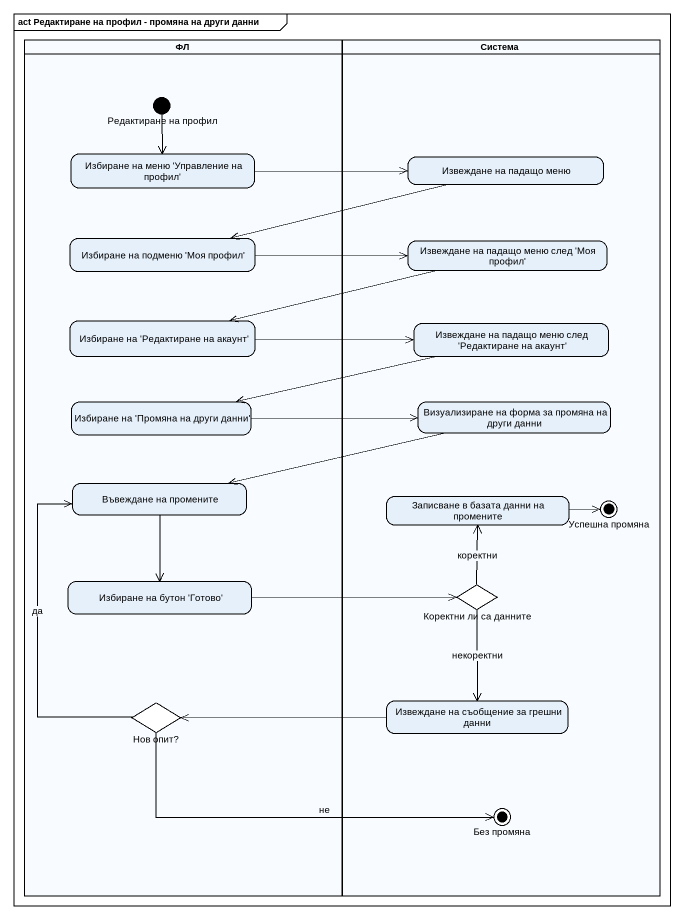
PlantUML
@startuml
mainframe act Редактиране на профил - промяна на други данни
hide empty description
state ФЛ <<partition>> {
  state "Редактиране на профил" as Редактиране_на_профил <<start>>
  state "Избиране на меню 'Управление на профил'" as Избиране_на_меню_Управление
  state "Избиране на подменю 'Моя профил'" as Избиране_на_подменю_Моя
  state "Избиране на 'Редактиране на акаунт'" as Избиране_на_Редактиране_на
  state "Избиране на 'Промяна на други данни'" as Избиране_на_Промяна_на
  state "Въвеждане на промените" as Въвеждане_на_промените
  state "Избиране на бутон 'Готово'" as Избиране_на_бутон_Готово
  state "Нов опит?" as Нов_опит <<choice>>
}
state Система <<partition>> {
  state "Извеждане на падащо меню" as Извеждане_на_падащо_меню
  state "Извеждане на падащо меню след 'Моя профил'" as Извеждане_на_падащо_меню_2
  state "Извеждане на падащо меню след 'Редактиране на акаунт'" as Извеждане_на_падащо_меню_3
  state "Визуализиране на форма за промяна на други данни" as Визуализиране_на_форма_за
  state "Записване в базата данни на промените" as Записване_в_базата_данни_на
  state "Успешна промяна" as Успешна_промяна <<end>>
  state "Коректни ли са данните" as Коректни_ли_са_данните <<choice>>
  state "Извеждане на съобщение за грешни данни" as Извеждане_на_съобщение_за
  state "Без промяна" as Без_промяна <<end>>
}
Редактиране_на_профил --> Избиране_на_меню_Управление
Избиране_на_меню_Управление -right-> Извеждане_на_падащо_меню
Извеждане_на_падащо_меню -left-> Избиране_на_подменю_Моя
Избиране_на_подменю_Моя -right-> Извеждане_на_падащо_меню_2
Извеждане_на_падащо_меню_2 -left-> Избиране_на_Редактиране_на
Избиране_на_Редактиране_на -right-> Извеждане_на_падащо_меню_3
Извеждане_на_падащо_меню_3 -left-> Избиране_на_Промяна_на
Избиране_на_Промяна_на -right-> Визуализиране_на_форма_за
Визуализиране_на_форма_за -left-> Въвеждане_на_промените
Въвеждане_на_промените --> Избиране_на_бутон_Готово
Записване_в_базата_данни_на -right-> Успешна_промяна
Избиране_на_бутон_Готово -right-> Коректни_ли_са_данните
Коректни_ли_са_данните -up-> Записване_в_базата_данни_на : коректни
Коректни_ли_са_данните --> Извеждане_на_съобщение_за : некоректни
Нов_опит -up-> Въвеждане_на_промените : да
Нов_опит -right-> Без_промяна : не
Извеждане_на_съобщение_за -left-> Нов_опит
@enduml
